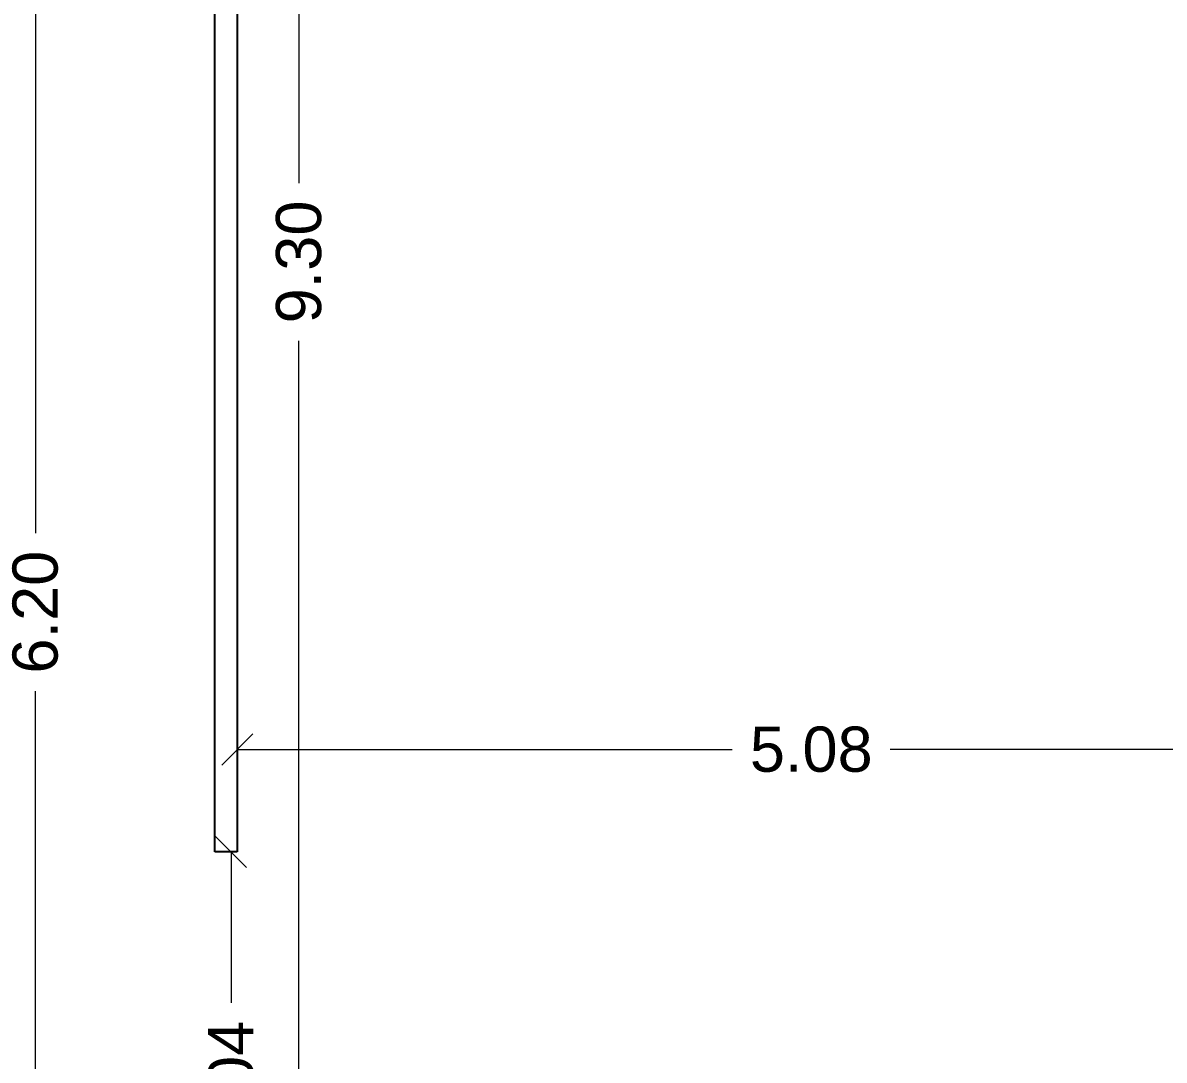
# Model space of a CAD drawing. Header units: metres. Extents: x -355 to 973, y -73 to 238.
# Drawn here: x 688.31 to 693.36, y 94.17 to 98.76 of the extents above; entities that cross this region are included whole.
import ezdxf

# ---------------------------------------------------------------- set-up
doc = ezdxf.new("R2010")
doc.units = ezdxf.units.M
doc.header["$LTSCALE"] = 3
doc.header["$MEASUREMENT"] = 0
doc.styles.get("Standard").update_dxf_attribs({"font": 'arial.ttf'})
doc.dimstyles.new('ahmad', dxfattribs={"dimtxt": 0.2, "dimasz": 0.1375, "dimexe": 0, "dimexo": 0.0625, "dimgap": 0.09, "dimtad": 0, "dimzin": 0, "dimdsep": 46, "dimtxsty": 'Standard', "dimblk": 'OBLIQUE', "dimcen": 0.09, "dimclrd": 245, "dimclrt": 61, "dimadec": 0, "dimazin": 0, "dimtfac": 1, "dimtofl": 0, "dimtmove": 0, "dimatfit": 3, "dimldrblk": 'OBLIQUE', "dimfxl": 0, "dimfxlon": 1, "dimtolj": 1, "dimtzin": 0, "dimlwd": 13, "dimarcsym": 0})

# ---------------------------------------------------------------- blocks, each defined once
blk = doc.blocks.new('_Oblique')
at = {"color": 0, "linetype": 'ByBlock', "lineweight": -2}
blk.add_line((-0.5, -0.5), (0.5, 0.5), dxfattribs=at)
blk = doc.blocks.new('*D483')
at = {"color": 245, "lineweight": 13, "transparency": 16777216}
for p, q in [((688.3639, 99.2484), (688.3639, 96.4983)), ((688.3639, 93.0484), (688.3639, 95.7984))]:
    blk.add_line(p, q, dxfattribs=at)
at = {"layer": 'Defpoints', "color": 0, "transparency": 16777216}
for p in [(689.1578, 99.2484), (688.3639, 93.0484), (689.1578, 93.0484)]:
    blk.add_point(p, dxfattribs=at)
at = {"color": 245, "lineweight": 13, "transparency": 16777216, "xscale": 0.1375, "yscale": 0.1375, "zscale": 0.1375}
for p, rotation in [((688.3639, 99.2484), 90), ((688.3639, 93.0484), 270)]:
    blk.add_blockref('_Oblique', p, dxfattribs=dict(at, rotation=rotation))
at = {"color": 61, "transparency": 16777216, "insert": (688.3639, 96.1484), "char_height": 0.2, "attachment_point": 5, "rotation": 90}
blk.add_mtext('\\A1;6.20', dxfattribs=at)
blk = doc.blocks.new('*D493')
at = {"color": 245, "lineweight": 13, "transparency": 16777216}
for p, q in [((689.2578, 95.5407), (691.4486, 95.5407)), ((694.3393, 95.5407), (692.1485, 95.5407))]:
    blk.add_line(p, q, dxfattribs=at)
at = {"layer": 'Defpoints', "color": 0, "transparency": 16777216}
for p in [(689.2578, 98.6718), (694.3393, 98.6718), (689.2578, 95.5407)]:
    blk.add_point(p, dxfattribs=at)
at = {"color": 245, "lineweight": 13, "transparency": 16777216, "xscale": 0.1375, "yscale": 0.1375, "zscale": 0.1375, "rotation": 180}
blk.add_blockref('_Oblique', (689.2578, 95.5407), dxfattribs=at)
at = {"color": 245, "lineweight": 13, "transparency": 16777216, "xscale": 0.1375, "yscale": 0.1375, "zscale": 0.1375}
blk.add_blockref('_Oblique', (694.3393, 95.5407), dxfattribs=at)
at = {"color": 61, "transparency": 16777216, "insert": (691.7986, 95.5407), "char_height": 0.2, "attachment_point": 5}
blk.add_mtext('\\A1;5.08', dxfattribs=at)
blk = doc.blocks.new('*D494')
at = {"color": 245, "lineweight": 13, "transparency": 16777216}
for p, q in [((689.2299, 95.0874), (689.2299, 94.4189)), ((689.2299, 93.0484), (689.2299, 93.7168))]:
    blk.add_line(p, q, dxfattribs=at)
at = {"layer": 'Defpoints', "color": 0, "transparency": 16777216}
for p in [(689.1578, 95.0874), (689.1578, 93.0484), (689.2299, 93.0484)]:
    blk.add_point(p, dxfattribs=at)
at = {"color": 245, "lineweight": 13, "transparency": 16777216, "xscale": 0.1375, "yscale": 0.1375, "zscale": 0.1375}
for p, rotation in [((689.2299, 95.0874), 90), ((689.2299, 93.0484), 270)]:
    blk.add_blockref('_Oblique', p, dxfattribs=dict(at, rotation=rotation))
at = {"color": 61, "transparency": 16777216, "insert": (689.2299, 94.0679), "char_height": 0.2, "attachment_point": 5, "rotation": 90}
blk.add_mtext('\\A1;2.04', dxfattribs=at)
blk = doc.blocks.new('*D498')
at = {"color": 245, "lineweight": 13, "transparency": 16777216}
for p, q in [((689.5301, 102.3484), (689.5301, 98.0478)), ((689.5301, 93.0484), (689.5301, 97.349))]:
    blk.add_line(p, q, dxfattribs=at)
at = {"layer": 'Defpoints', "color": 0, "transparency": 16777216}
for p in [(689.2578, 102.3484), (689.2578, 93.0484), (689.5301, 93.0484)]:
    blk.add_point(p, dxfattribs=at)
at = {"color": 245, "lineweight": 13, "transparency": 16777216, "xscale": 0.1375, "yscale": 0.1375, "zscale": 0.1375}
for p, rotation in [((689.5301, 102.3484), 90), ((689.5301, 93.0484), 270)]:
    blk.add_blockref('_Oblique', p, dxfattribs=dict(at, rotation=rotation))
at = {"color": 61, "transparency": 16777216, "insert": (689.5301, 97.6984), "char_height": 0.2, "attachment_point": 5, "rotation": 90}
blk.add_mtext('\\A1;9.30', dxfattribs=at)

msp = doc.modelspace()

# ---------------------------------------------------------------- linework, layer by layer
for p, q in [((689.1578, 95.0874), (689.1578, 102.3484)), ((689.2578, 99.2484), (689.2578, 95.0874)), ((689.2578, 95.0874), (689.1578, 95.0874))]:
    msp.add_line(p, q)

# ---------------------------------------------------------------- dimensions: what is measured, and where the dimension line sits
for base, p1, p2, picture, middle in [((689.5301, 93.0484), (689.2578, 102.3484), (689.2578, 93.0484), '*D498', (689.5301, 97.6984)), ((688.3639, 93.0484), (689.1578, 99.2484), (689.1578, 93.0484), '*D483', (688.3639, 96.1484)), ((689.2299, 93.0484), (689.1578, 95.0874), (689.1578, 93.0484), '*D494', (689.2299, 94.0679))]:
    dim = msp.add_linear_dim(base=base, p1=p1, p2=p2, angle=270, dimstyle='ahmad')
    dim.commit()
    dim.dimension.update_dxf_attribs({"geometry": picture, "text_midpoint": middle})
dim = msp.add_linear_dim(base=(689.2578, 95.5407), p1=(694.3393, 98.6718), p2=(689.2578, 98.6718), dimstyle='ahmad')
dim.commit()
dim.dimension.update_dxf_attribs({"geometry": '*D493', "text_midpoint": (691.7986, 95.5407)})

doc.saveas('drawing.dxf')
